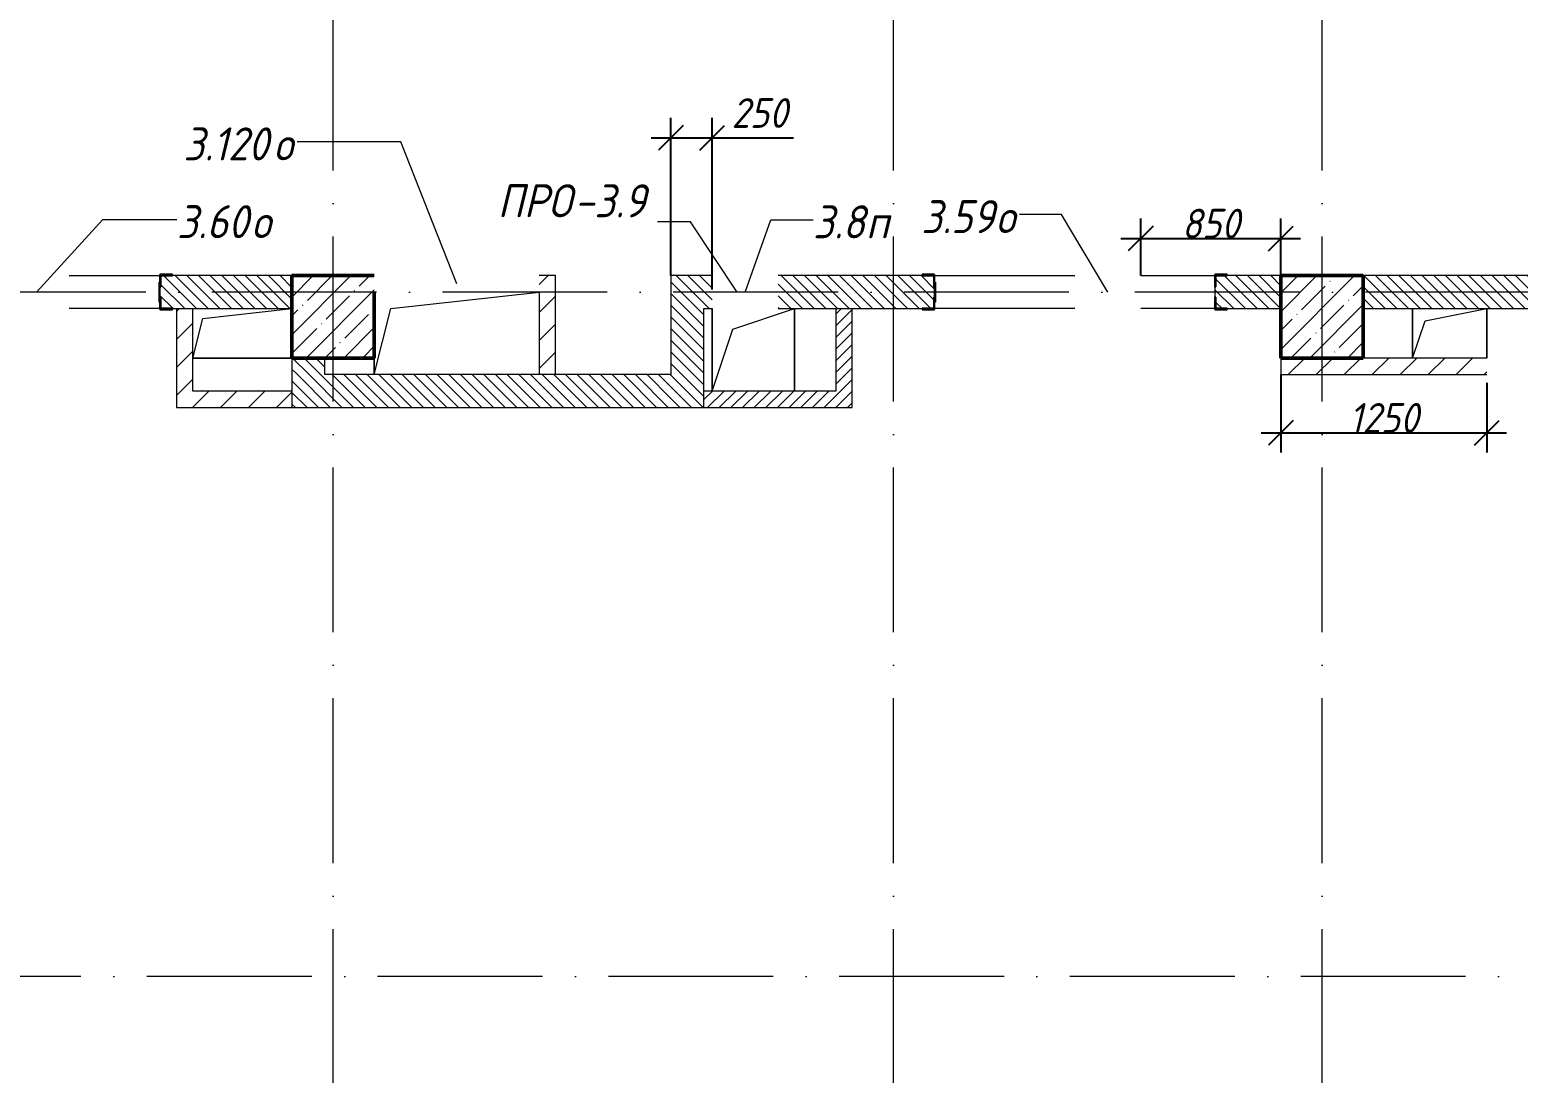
# Model space of a CAD drawing. Header units: millimetres. Extents: x -537608 to 253996, y -217170 to 186033.
# Drawn here: x -160475 to -151444, y 84429 to 90756 of the extents above; entities that cross this region are included whole.
import ezdxf

# ---------------------------------------------------------------- set-up
doc = ezdxf.new("R2010")
doc.units = ezdxf.units.MM
doc.linetypes.add('50_200_ШТРИХ_1Т_ш5_п1_п1_', pattern=[1400, 1000, -200, 0, -200])
for name, color, linetype, lineweight in [('A-____-____-DIMS', 7, 'Continuous', 9), ('A-FLOR-____-OTLN', 7, 'Continuous', 9), ('A-GENM-____-IDEN', 7, 'Continuous', 9), ('A-GENM-____-MCUT', 7, 'Continuous', 25), ('A-GENM-____-OTLN', 7, 'Continuous', 9), ('A-GENM-____-OTLN-1', 7, 'Continuous', 25), ('A-GLAZ-____-IDEN', 7, 'Continuous', 9), ('A-WALL-____-MCUT-3', 7, 'Continuous', 9), ('A-WALL-____-PATT-1', 7, 'Continuous', 9), ('A-WALL-FNSH-MCUT-1', 7, 'Continuous', 9), ('I-WALL-____-OTLN', 7, 'Continuous', 9), ('S-COLS-____-MCUT', 7, 'Continuous', 50), ('S-COLS-____-OTLN', 7, 'Continuous', 9), ('S-GRID-____-OTLN-1', 7, '50_200_ШТРИХ_1Т_ш5_п1_п1_', 9)]:
    doc.layers.add(name, color=color, linetype=linetype, lineweight=lineweight)
doc.styles.add('ISOCPEUR_I_10', font='isocpeui.ttf', dxfattribs={"width": 0.9, "height": 180})
doc.styles.add('ISOCPEUR_I_9', font='isocpeui.ttf', dxfattribs={"width": 0.9, "height": 250})
doc.dimstyles.new('ISO-1_8_0_9К_СРЕДНИЙ_Кладочные_3', dxfattribs={"dimscale": 304.8, "dimtxt": 179.276612, "dimasz": 0.492126, "dimexe": 0.393701, "dimexo": 0, "dimgap": 0, "dimtad": 1, "dimdec": 3, "dimrnd": 0.001, "dimdsep": 46, "dimtxsty": 'ISOCPEUR_I_10', "dimblk1": 'OBLIQUE', "dimblk2": 'OBLIQUE', "dimsah": 1, "dimcen": 0.09, "dimdle": 0.393701, "dimazin": 0, "dimtfac": 1, "dimtdec": 4, "dimtix": 1, "dimtmove": 0, "dimatfit": 3, "dimfxl": 1, "dimtvp": 1, "dimtolj": 1, "dimtzin": 0, "dimarcsym": 2})
doc.dimstyles.new('ISO-1_8_0_9К_СРЕДНИЙ_Кладочные_4', dxfattribs={"dimscale": 304.8, "dimtxt": 179.276612, "dimasz": 0.492126, "dimexe": 0.393701, "dimexo": 0, "dimgap": 0, "dimtad": 1, "dimdec": 3, "dimrnd": 0.001, "dimdsep": 46, "dimtxsty": 'ISOCPEUR_I_10', "dimblk1": 'OBLIQUE', "dimblk2": 'OBLIQUE', "dimsah": 1, "dimcen": 0.09, "dimdle": 0.393701, "dimazin": 0, "dimtfac": 1, "dimtdec": 4, "dimtix": 1, "dimtmove": 1, "dimatfit": 3, "dimfxl": 1, "dimtvp": 1, "dimtolj": 1, "dimtzin": 0, "dimarcsym": 2})
pattern_1 = [(135, (-178684.97, 83184.237), (-35.35534, -35.35534), [])]
pattern_2 = [(45, (-178684.97, 83184.237), (-35.35534, 35.35534), [])]
pattern_3 = [(45, (-178684.97, 83184.24), (-84.8528, 84.8528), [])]

# ---------------------------------------------------------------- blocks, each defined once
blk = doc.blocks.new('BSC_Колонна _Прямоугольная - 500х500-V77-АР1_План отверстий 3 этажа в осях 1-64_А-ГГ')
at = {"layer": 'S-COLS-____-OTLN'}
h = blk.add_hatch(dxfattribs=at)
h.set_pattern_fill('FP_114', color=256, style=0, pattern_type=2)
h.set_pattern_definition([(45, (-20050, -5831.04), (-114.0493, 114.0493), []), (45, (-19935.95, -5831.04), (-114.0493, 114.0493), [201.613, -40.323, 3.353, -36.97])])
h.paths.add_polyline_path([(-250, -250), (250, -250), (250, 250), (-250, 250), (-250, 150)], flags=0)
at = {"layer": 'S-COLS-____-MCUT'}
for p, q in [((250, 250), (-250, 250)), ((-250, 250), (-250, -250)), ((250, -250), (250, 150)), ((-250, -250), (250, -250))]:
    blk.add_line(p, q, dxfattribs=at)
blk = doc.blocks.new('BSC_Колонна _Прямоугольная - 500х500-V105-АР1_План отверстий 3 этажа в осях 1-64_А-ГГ')
at = {"layer": 'S-COLS-____-OTLN'}
h = blk.add_hatch(dxfattribs=at)
h.set_pattern_fill('FP_128', color=256, style=0, pattern_type=2)
h.set_pattern_definition([(45, (-26050, -5831.04), (-114.0493, 114.0493), []), (45, (-25935.95, -5831.04), (-114.0493, 114.0493), [201.613, -40.323, 3.353, -36.97])])
h.paths.add_polyline_path([(-250, -250), (250, -250), (250, 250), (-250, 250)], flags=0)
at = {"layer": 'S-COLS-____-MCUT'}
for p, q in [((250, 250), (-250, 250)), ((-250, 250), (-250, -250)), ((250, -250), (250, 250)), ((-250, -250), (250, -250))]:
    blk.add_line(p, q, dxfattribs=at)
blk = doc.blocks.new('Фахверк_СКБ_Уголок - 200_3960-28268576-АР1_План отверстий 3 этажа в осях 1-64_А-ГГ')
at = {"layer": 'A-GENM-____-MCUT'}
for p, q in [((200, 156), (125, 156)), ((125, 156), (125, 81)), ((131, 81), (131, 150)), ((131, 150), (200, 150)), ((200, 150), (200, 156)), ((125, 81), (131, 81)), ((131, 19), (125, 19)), ((125, 19), (125, -56)), ((131, -50), (131, 19)), ((125, -56), (200, -56)), ((200, -50), (131, -50)), ((200, -56), (200, -50))]:
    blk.add_line(p, q, dxfattribs=at)
blk = doc.blocks.new('154_Стойка_СКБ_Уголок - СМ-2480_200-28346303-АР1_План отверстий 3 этажа в осях 1-64_А-ГГ')
at = {"layer": 'A-GENM-____-MCUT'}
for p, q in [((125, 156), (125, 81)), ((200, 156), (125, 156)), ((131, 81), (131, 150)), ((131, 150), (200, 150)), ((200, 150), (200, 156)), ((125, 81), (131, 81)), ((131, 19), (125, 19)), ((125, 19), (125, -56)), ((131, -50), (131, 19)), ((125, -56), (200, -56)), ((200, -50), (131, -50)), ((200, -56), (200, -50))]:
    blk.add_line(p, q, dxfattribs=at)
blk = doc.blocks.new('Стойка_Влож_Полоса боковая - Полоса-28213942-АР1_План отверстий 3 этажа в осях 1-64_А-ГГ')
at = {"layer": 'A-GENM-____-OTLN'}
for p, q in [((-5, 60), (0, 60)), ((-5, -60), (-5, 60)), ((0, 31), (0, -31)), ((0, -60), (-5, -60))]:
    blk.add_line(p, q, dxfattribs=at)
blk = doc.blocks.new('AR_Отверстие прямоугольное _в плите_ - AR_Отверстие прямоугольное _в плите_-30459293-АР1_План отверстий 3 этажа в осях 1-64_А-ГГ')
at = {"layer": 'A-GENM-____-OTLN'}
for p, q in [((-250, 250), (-250, -250)), ((-125, 125), (250, 250)), ((250, -250), (250, 250)), ((-250, -250), (-125, 125))]:
    blk.add_line(p, q, dxfattribs=at)
blk = doc.blocks.new('AR_Отверстие прямоугольное _в плите_ - AR_Отверстие прямоугольное _в плите_-30552555-АР1_План отверстий 3 этажа в осях 1-64_А-ГГ')
at = {"layer": 'A-GENM-____-OTLN'}
for p, q in [((-240, 90), (300, 150)), ((-300, -150), (-240, 90)), ((-300, -150), (300, -150))]:
    blk.add_line(p, q, dxfattribs=at)
blk = doc.blocks.new('AR_Отверстие прямоугольное _в плите_ - AR_Отверстие прямоугольное _в плите_-30552670-АР1_План отверстий 3 этажа в осях 1-64_А-ГГ')
at = {"layer": 'A-GENM-____-OTLN'}
for p, q in [((-225, 150), (-225, -150)), ((-150, 75), (225, 150)), ((225, -150), (225, 150)), ((-225, -150), (-150, 75))]:
    blk.add_line(p, q, dxfattribs=at)
blk = doc.blocks.new('AR_Отверстие прямоугольное _в плите_ - AR_Отверстие прямоугольное _в плите_-30552705-АР1_План отверстий 3 этажа в осях 1-64_А-ГГ')
at = {"layer": 'A-GENM-____-OTLN'}
for p, q in [((-400, 150), (500, 250)), ((-500, -250), (-400, 150)), ((-500, -150), (-500, -250))]:
    blk.add_line(p, q, dxfattribs=at)
blk = doc.blocks.new('_Oblique')
at = {"color": 0, "linetype": 'ByBlock', "lineweight": -2}
blk.add_line((-0.5, -0.5), (0.5, 0.5), dxfattribs=at)
blk = doc.blocks.new('*D1216')
at = {"layer": 'A-____-____-DIMS', "color": 0, "lineweight": -2, "transparency": 16777216}
for p, q in [((-156585, 89265.3), (-156585, 90221.4)), ((-156335, 89180.4), (-156335, 90221.4)), ((-156705, 90101.4), (-156335, 90101.4)), ((-156335, 90101.4), (-155840.8, 90101.4))]:
    blk.add_line(p, q, dxfattribs=at)
at = {"layer": 'Defpoints', "color": 0, "transparency": 16777216}
for p in [(-156335, 90101.4), (-156585, 89265.3), (-156335, 89180.4)]:
    blk.add_point(p, dxfattribs=at)
at = {"layer": 'A-____-____-DIMS', "color": 0, "lineweight": -2, "transparency": 16777216, "xscale": 150, "yscale": 150, "zscale": 150, "rotation": 180}
blk.add_blockref('_Oblique', (-156585, 90101.4), dxfattribs=at)
at = {"layer": 'A-____-____-DIMS', "color": 0, "lineweight": -2, "transparency": 16777216, "xscale": 150, "yscale": 150, "zscale": 150}
blk.add_blockref('_Oblique', (-156335, 90101.4), dxfattribs=at)
at = {"layer": 'A-____-____-DIMS', "color": 0, "transparency": 16777216, "insert": (-156217.7, 90341.4), "char_height": 180, "width": 409.578, "attachment_point": 1, "line_spacing_factor": 1.149209, "style": 'ISOCPEUR_I_10'}
blk.add_mtext('\\A1;250', dxfattribs=at)
blk = doc.blocks.new('*D1284')
at = {"layer": 'A-____-____-DIMS', "color": 0, "lineweight": -2, "transparency": 16777216}
for p, q in [((-153735, 89265.3), (-153735, 89610.8)), ((-152885, 89265.3), (-152885, 89610.8)), ((-153855, 89490.8), (-152765, 89490.8))]:
    blk.add_line(p, q, dxfattribs=at)
at = {"layer": 'Defpoints', "color": 0, "transparency": 16777216}
for p in [(-152885, 89490.8), (-153735, 89265.3), (-152885, 89265.3)]:
    blk.add_point(p, dxfattribs=at)
at = {"layer": 'A-____-____-DIMS', "color": 0, "lineweight": -2, "transparency": 16777216, "xscale": 150, "yscale": 150, "zscale": 150, "rotation": 180}
blk.add_blockref('_Oblique', (-153735, 89490.8), dxfattribs=at)
at = {"layer": 'A-____-____-DIMS', "color": 0, "lineweight": -2, "transparency": 16777216, "xscale": 150, "yscale": 150, "zscale": 150}
blk.add_blockref('_Oblique', (-152885, 89490.8), dxfattribs=at)
at = {"layer": 'A-____-____-DIMS', "color": 0, "transparency": 16777216, "insert": (-153310, 89580.8), "char_height": 180, "width": 409.578, "attachment_point": 5, "style": 'ISOCPEUR_I_10'}
blk.add_mtext('\\A1;850', dxfattribs=at)
blk = doc.blocks.new('*D1285')
at = {"layer": 'A-____-____-DIMS', "color": 0, "lineweight": -2, "transparency": 16777216}
for p, q in [((-152885, 88665.3), (-152885, 88192.7)), ((-151635, 88615.3), (-151635, 88192.7)), ((-153005, 88312.7), (-151515, 88312.7))]:
    blk.add_line(p, q, dxfattribs=at)
at = {"layer": 'Defpoints', "color": 0, "transparency": 16777216}
for p in [(-152885, 88665.3), (-151635, 88615.3), (-151635, 88312.7)]:
    blk.add_point(p, dxfattribs=at)
at = {"layer": 'A-____-____-DIMS', "color": 0, "lineweight": -2, "transparency": 16777216, "xscale": 150, "yscale": 150, "zscale": 150, "rotation": 180}
blk.add_blockref('_Oblique', (-152885, 88312.7), dxfattribs=at)
at = {"layer": 'A-____-____-DIMS', "color": 0, "lineweight": -2, "transparency": 16777216, "xscale": 150, "yscale": 150, "zscale": 150}
blk.add_blockref('_Oblique', (-151635, 88312.7), dxfattribs=at)
at = {"layer": 'A-____-____-DIMS', "color": 0, "transparency": 16777216, "insert": (-152260, 88402.7), "char_height": 180, "width": 504.733, "attachment_point": 5, "style": 'ISOCPEUR_I_10'}
blk.add_mtext('\\A1;1250', dxfattribs=at)

msp = doc.modelspace()

# ---------------------------------------------------------------- hatches: boundary and pattern name
at = {"layer": 'A-WALL-____-PATT-1'}
h = msp.add_hatch(dxfattribs=at)
h.set_pattern_fill('FP_6', color=256, style=0, pattern_type=2)
h.set_pattern_definition(pattern_1)
h.paths.add_polyline_path([(-158884.9702, 89065.2788), (-158884.9702, 89265.2788), (-159678.9702, 89265.2788), (-159678.9702, 89196.2788), (-159684.9702, 89196.2788), (-159684.9702, 89134.2788), (-159678.9702, 89134.2788), (-159678.9702, 89065.2788), (-159256.5399, 89065.2788)], flags=0)
h = msp.add_hatch(dxfattribs=at)
h.set_pattern_fill('FP_4', color=256, style=0, pattern_type=2)
h.set_pattern_definition(pattern_3)
h.paths.add_polyline_path([(-157384.9702, 89165.2788), (-157284.9702, 89165.2788), (-157284.9702, 89265.2788), (-157384.9702, 89265.2788)], flags=0)
h = msp.add_hatch(dxfattribs=at)
h.set_pattern_fill('FP_6', color=256, style=0, pattern_type=2)
h.set_pattern_definition(pattern_1)
h.paths.add_polyline_path([(-156384.9702, 88465.2788), (-156384.9702, 89265.2788), (-156584.9702, 89265.2788), (-156584.9702, 88465.2788)], flags=0)
h = msp.add_hatch(dxfattribs=at)
h.set_pattern_fill('FP_6', color=256, style=0, pattern_type=2)
h.set_pattern_definition(pattern_1)
h.paths.add_polyline_path([(-153278.9702, 89065.2788), (-152884.9702, 89065.2788), (-152884.9702, 89265.2788), (-153278.9702, 89265.2788), (-153278.9702, 89196.2788), (-153284.9702, 89196.2788), (-153284.9702, 89134.2788), (-153278.9702, 89134.2788), (-153278.9702, 89068.2788)], flags=0)
h.paths.add_polyline_path([(-155934.9702, 89065.2788), (-154990.9702, 89065.2788), (-154990.9702, 89134.2788), (-154984.9702, 89134.2788), (-154984.9702, 89196.2788), (-154990.9702, 89196.2788), (-154990.9702, 89265.2788), (-155934.9702, 89265.2788), (-155934.9702, 89129.5645)], flags=0)
h.paths.add_polyline_path([(-156384.9702, 89065.2788), (-156334.9702, 89065.2788), (-156334.9702, 89265.2788), (-156384.9702, 89265.2788)], flags=0)
h = msp.add_hatch(dxfattribs=at)
h.set_pattern_fill('FP_6', color=256, style=0, pattern_type=2)
h.set_pattern_definition(pattern_1)
h.paths.add_polyline_path([(-149884.9702, 89065.2788), (-149884.9702, 89265.2788), (-152384.9702, 89265.2788), (-152384.9702, 89065.2788), (-150419.2185, 89065.2788)], flags=0)
h = msp.add_hatch(dxfattribs=at)
h.set_pattern_fill('FP_4', color=256, style=0, pattern_type=2)
h.set_pattern_definition(pattern_3)
h.paths.add_polyline_path([(-157284.9702, 88665.2788), (-157284.9702, 89165.2788), (-157384.9702, 89165.2788), (-157384.9702, 88665.2788)], flags=0)
h = msp.add_hatch(dxfattribs=at)
h.set_pattern_fill('FP_4', color=256, style=0, pattern_type=2)
h.set_pattern_definition(pattern_3)
h.paths.add_polyline_path([(-159484.9702, 88565.2788), (-159484.9702, 89065.2788), (-159584.9702, 89065.2788), (-159584.9702, 88565.2788)], flags=0)
h = msp.add_hatch(dxfattribs=at)
h.set_pattern_fill('FP_5', color=256, style=0, pattern_type=2)
h.set_pattern_definition(pattern_2)
h.paths.add_polyline_path([(-155484.9702, 88465.2788), (-155484.9702, 89065.2788), (-155584.9702, 89065.2788), (-155584.9702, 88465.2788)], flags=0)
h = msp.add_hatch(dxfattribs=at)
h.set_pattern_fill('FP_6', color=256, style=0, pattern_type=2)
h.set_pattern_definition(pattern_1)
h.paths.add_polyline_path([(-158684.9702, 88665.2788), (-158684.9702, 88765.2788), (-158884.9702, 88765.2788), (-158884.9702, 88665.2788)], flags=0)
h = msp.add_hatch(dxfattribs=at)
h.set_pattern_fill('FP_4', color=256, style=0, pattern_type=2)
h.set_pattern_definition(pattern_3)
h.paths.add_polyline_path([(-152384.9702, 88665.2788), (-151634.9702, 88665.2788), (-151634.9702, 88765.2788), (-152884.9702, 88765.2788), (-152884.9702, 88665.2788)], flags=0)
h.paths.add_polyline_path([(-151184.9702, 88665.2788), (-150084.9702, 88665.2788), (-150084.9702, 88765.2788), (-151184.9702, 88765.2788)], flags=0)
h = msp.add_hatch(dxfattribs=at)
h.set_pattern_fill('FP_6', color=256, style=0, pattern_type=2)
h.set_pattern_definition(pattern_1)
h.paths.add_polyline_path([(-156584.9702, 88465.2788), (-156584.9702, 88665.2788), (-158884.9702, 88665.2788), (-158884.9702, 88465.2788), (-157489.0756, 88465.2788)], flags=0)
h = msp.add_hatch(dxfattribs=at)
h.set_pattern_fill('FP_4', color=256, style=0, pattern_type=2)
h.set_pattern_definition(pattern_3)
h.paths.add_polyline_path([(-158884.9702, 88465.2788), (-158884.9702, 88565.2788), (-159584.9702, 88565.2788), (-159584.9702, 88465.2788), (-159256.5399, 88465.2788)], flags=0)
h = msp.add_hatch(dxfattribs=at)
h.set_pattern_fill('FP_5', color=256, style=0, pattern_type=2)
h.set_pattern_definition(pattern_2)
h.paths.add_polyline_path([(-155584.9702, 88465.2788), (-155584.9702, 88565.2788), (-156384.9702, 88565.2788), (-156384.9702, 88465.2788), (-155721.6114, 88465.2788)], flags=0)

# ---------------------------------------------------------------- linework, layer by layer
at = {"layer": 'A-FLOR-____-OTLN'}
for p, q in [((-156334.9702, 88565.2788), (-156334.9702, 89065.2788)), ((-155834.9702, 89065.2788), (-155834.9702, 88565.2788)), ((-152084.9702, 88765.2788), (-152084.9702, 89065.2788)), ((-151634.9702, 89065.2788), (-151634.9702, 88765.2788)), ((-158884.9702, 88765.2788), (-159484.9702, 88765.2788)), ((-158384.9702, 88665.2788), (-158384.9702, 88765.2788))]:
    msp.add_line(p, q, dxfattribs=at)
at = {"layer": 'A-GENM-____-IDEN'}
for p, q in [((-156465.7085, 89591.7938), (-156666.0101, 89591.7938)), ((-156182.2936, 89165.2788), (-156465.7085, 89591.7938))]:
    msp.add_line(p, q, dxfattribs=at)
at = {"layer": 'A-GLAZ-____-IDEN'}
for p, q in [((-158222.7747, 90076.3995), (-158851.776, 90076.3995)), ((-157884.9702, 89215.2788), (-158222.7747, 90076.3995)), ((-160434.9702, 89165.2788), (-160031.692, 89604.9317)), ((-160031.692, 89604.9317), (-159581.7385, 89604.9317)), ((-156134.9702, 89165.2788), (-155979.1773, 89603.7788)), ((-155979.1773, 89603.7788), (-155722.7447, 89603.7788)), ((-154214.5741, 89635.2826), (-154470.4358, 89635.2826)), ((-153934.9702, 89165.2788), (-154214.5741, 89635.2826))]:
    msp.add_line(p, q, dxfattribs=at)
at = {"layer": 'A-WALL-____-MCUT-3'}
for p, q in [((-158884.9702, 89265.2788), (-159609.9702, 89265.2788)), ((-156334.9702, 89265.2788), (-156584.9702, 89265.2788)), ((-156584.9702, 89265.2788), (-156584.9702, 88665.2788)), ((-155059.9702, 89265.2788), (-155934.9702, 89265.2788)), ((-152884.9702, 89265.2788), (-153209.9702, 89265.2788)), ((-149884.9702, 89265.2788), (-152384.9702, 89265.2788)), ((-153284.9702, 89196.2788), (-153284.9702, 89134.2788)), ((-159609.9702, 89065.2788), (-158884.9702, 89065.2788)), ((-156384.9702, 88465.2788), (-156384.9702, 89065.2788)), ((-156384.9702, 89065.2788), (-156334.9702, 89065.2788)), ((-155934.9702, 89065.2788), (-155059.9702, 89065.2788)), ((-153209.9702, 89065.2788), (-152884.9702, 89065.2788)), ((-152384.9702, 89065.2788), (-149884.9702, 89065.2788)), ((-158884.9702, 88765.2788), (-158884.9702, 88665.2788)), ((-158684.9702, 88665.2788), (-158684.9702, 88765.2788)), ((-158884.9702, 88665.2788), (-158884.9702, 88465.2788)), ((-156584.9702, 88665.2788), (-158684.9702, 88665.2788)), ((-158884.9702, 88465.2788), (-156384.9702, 88465.2788))]:
    msp.add_line(p, q, dxfattribs=at)
at = {"layer": 'A-WALL-FNSH-MCUT-1'}
for p, q in [((-157284.9702, 89265.2788), (-157384.9702, 89265.2788)), ((-157284.9702, 88665.2788), (-157284.9702, 89265.2788)), ((-157384.9702, 89165.2788), (-157384.9702, 88665.2788)), ((-159584.9702, 89065.2788), (-159584.9702, 88465.2788)), ((-159484.9702, 88565.2788), (-159484.9702, 89065.2788)), ((-155584.9702, 89065.2788), (-155584.9702, 88565.2788)), ((-155484.9702, 88465.2788), (-155484.9702, 89065.2788)), ((-152884.9702, 88765.2788), (-152884.9702, 88665.2788)), ((-151634.9702, 88765.2788), (-152384.9702, 88765.2788)), ((-152884.9702, 88665.2788), (-151634.9702, 88665.2788)), ((-158884.9702, 88565.2788), (-159484.9702, 88565.2788)), ((-155584.9702, 88565.2788), (-156384.9702, 88565.2788)), ((-159584.9702, 88465.2788), (-158884.9702, 88465.2788)), ((-156384.9702, 88465.2788), (-155484.9702, 88465.2788))]:
    msp.add_line(p, q, dxfattribs=at)
at = {"layer": 'I-WALL-____-OTLN'}
for p, q in [((-160234.9702, 89265.2788), (-159684.9702, 89265.2788)), ((-154984.9702, 89265.2788), (-154134.9702, 89265.2788)), ((-153734.9702, 89265.2788), (-153284.9702, 89265.2788)), ((-159684.9702, 89065.2788), (-160234.9702, 89065.2788)), ((-154134.9702, 89065.2788), (-154984.9702, 89065.2788)), ((-153284.9702, 89065.2788), (-153734.9702, 89065.2788))]:
    msp.add_line(p, q, dxfattribs=at)
at = {"layer": 'S-GRID-____-OTLN-1'}
for p, q in [((-158634.9702, 78701.6305), (-158634.9702, 133065.1964)), ((-155234.9702, 78701.6305), (-155234.9702, 133065.1964)), ((-152634.9702, 78701.6305), (-152634.9702, 93334.7762)), ((-88366.1829, 89165.2788), (-183353.7404, 89165.2788)), ((-74758.4999, 85015.2788), (-183353.7404, 85015.2788))]:
    msp.add_line(p, q, dxfattribs=at)

# ---------------------------------------------------------------- block references
at = {"layer": 'A-GENM-____-OTLN'}
for name, p in [('Стойка_Влож_Полоса боковая - Полоса-28213942-АР1_План отверстий 3 этажа в осях 1-64_А-ГГ', (-159684.9702, 89165.2788)), ('AR_Отверстие прямоугольное _в плите_ - AR_Отверстие прямоугольное _в плите_-30552705-АР1_План отверстий 3 этажа в осях 1-64_А-ГГ', (-157884.9702, 88915.2788)), ('AR_Отверстие прямоугольное _в плите_ - AR_Отверстие прямоугольное _в плите_-30552555-АР1_План отверстий 3 этажа в осях 1-64_А-ГГ', (-159184.9702, 88915.2788)), ('AR_Отверстие прямоугольное _в плите_ - AR_Отверстие прямоугольное _в плите_-30459293-АР1_План отверстий 3 этажа в осях 1-64_А-ГГ', (-156084.9702, 88815.2788)), ('AR_Отверстие прямоугольное _в плите_ - AR_Отверстие прямоугольное _в плите_-30552670-АР1_План отверстий 3 этажа в осях 1-64_А-ГГ', (-151859.9702, 88915.2788))]:
    msp.add_blockref(name, p, dxfattribs=at)
at = {"layer": 'A-GENM-____-OTLN', "rotation": 180}
msp.add_blockref('Стойка_Влож_Полоса боковая - Полоса-28213942-АР1_План отверстий 3 этажа в осях 1-64_А-ГГ', (-154984.9702, 89165.2788), dxfattribs=at)
at = {"layer": 'A-GENM-____-OTLN-1'}
for name, p in [('154_Стойка_СКБ_Уголок - СМ-2480_200-28346303-АР1_План отверстий 3 этажа в осях 1-64_А-ГГ', (-159809.9702, 89115.2788)), ('Фахверк_СКБ_Уголок - 200_3960-28268576-АР1_План отверстий 3 этажа в осях 1-64_А-ГГ', (-153409.9702, 89115.2788))]:
    msp.add_blockref(name, p, dxfattribs=at)
at = {"layer": 'A-GENM-____-OTLN-1', "rotation": 180}
msp.add_blockref('154_Стойка_СКБ_Уголок - СМ-2480_200-28346303-АР1_План отверстий 3 этажа в осях 1-64_А-ГГ', (-154859.9702, 89215.2788), dxfattribs=at)
at = {"layer": 'S-COLS-____-OTLN'}
for name, p in [('BSC_Колонна _Прямоугольная - 500х500-V77-АР1_План отверстий 3 этажа в осях 1-64_А-ГГ', (-158634.9702, 89015.2788)), ('BSC_Колонна _Прямоугольная - 500х500-V105-АР1_План отверстий 3 этажа в осях 1-64_А-ГГ', (-152634.9702, 89015.2788))]:
    msp.add_blockref(name, p, dxfattribs=at)

# ---------------------------------------------------------------- texts
at = {"layer": 'A-GENM-____-IDEN', "char_height": 200, "attachment_point": 1, "style": 'ISOCPEUR_I_9'}
for s, insert, width in [('ПРО', (-157636.4167, 89818.9099), 562.784625), ('-3.9', (-157172.073, 89818.9099), 548.35425)]:
    msp.add_mtext(s, dxfattribs=dict(at, insert=insert, width=width))
at = {"layer": 'A-GLAZ-____-IDEN', "char_height": 200, "attachment_point": 1, "style": 'ISOCPEUR_I_9'}
for s, insert, width in [('3.120', (-159542.6316, 90164.0141), 663.79725), ('\\fISOCPEUR|b0|i1|c204|p34|;\\W.9;о', (-158994.9441, 90164.0141), 158.734125), ('3.60', (-159581.7385, 89692.5463), 548.35425), ('3.8', (-155722.7447, 89691.3934), 389.620125), ('3.59', (-155065.8904, 89722.8972), 548.35425), ('\\fISOCPEUR|b0|i1|c204|p34|;\\W.9;о', (-159129.301, 89692.5463), 158.734125), ('\\fISOCPEUR|b0|i1|c204|p34|;\\W.9;п', (-155401.276, 89691.3934), 158.734125), ('\\fISOCPEUR|b0|i1|c204|p34|;\\W.9;о', (-154613.4529, 89722.8972), 158.734125)]:
    msp.add_mtext(s, dxfattribs=dict(at, insert=insert, width=width))

# ---------------------------------------------------------------- dimensions: what is measured, and where the dimension line sits
at = {"layer": 'A-____-____-DIMS'}
dim = msp.add_linear_dim(base=(-156334.9702, 90101.3719), p1=(-156584.9702, 89265.2788), p2=(-156334.9702, 89180.4135), dimstyle='ISO-1_8_0_9К_СРЕДНИЙ_Кладочные_3', override={"dimpost": '<>', "dimfxl": 264.011599}, dxfattribs=at)
dim.commit()
dim.dimension.update_dxf_attribs({"geometry": '*D1216', "text_midpoint": (-156012.9066, 90101.3719), "dimtype": 160})
for base, p1, p2, override, picture, middle in [((-152884.9702, 89490.8367), (-153734.9702, 89265.2788), (-152884.9702, 89265.2788), {"dimpost": '<>', "dimfxl": 850}, '*D1284', (-153309.9702, 89580.8367)), ((-151634.9702, 88312.681), (-152884.9702, 88665.2788), (-151634.9702, 88615.2788), {"dimpost": '<>', "dimfxl": 1250.9996}, '*D1285', (-152259.9702, 88402.681))]:
    dim = msp.add_linear_dim(base=base, p1=p1, p2=p2, dimstyle='ISO-1_8_0_9К_СРЕДНИЙ_Кладочные_4', override=override, dxfattribs=at)
    dim.commit()
    dim.dimension.update_dxf_attribs({"geometry": picture, "text_midpoint": middle})

doc.saveas('drawing.dxf')
